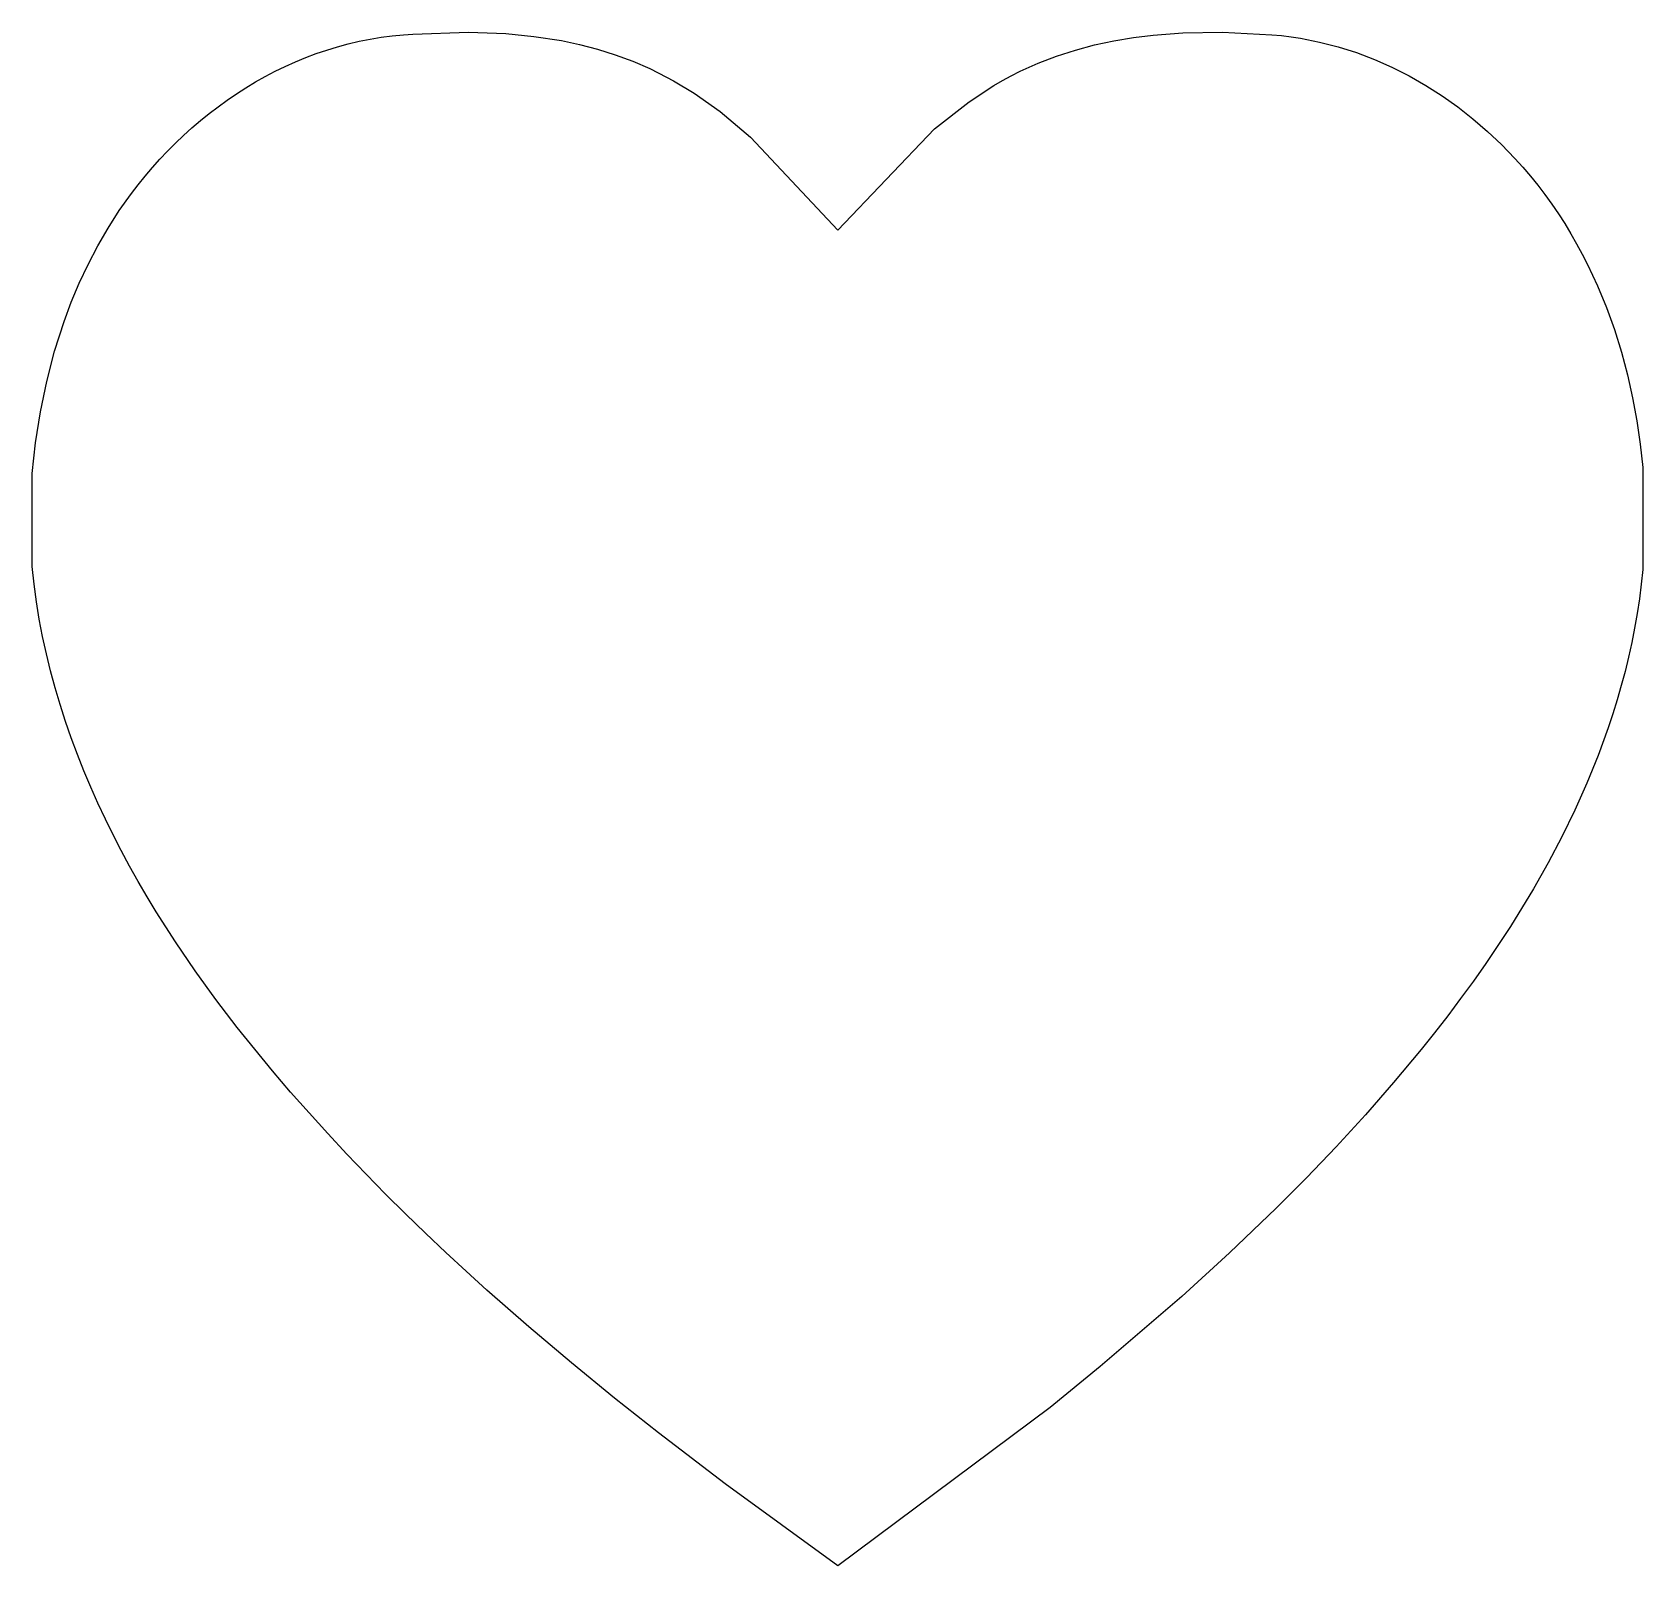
# Model space of a CAD drawing. Extents: x -32 to 32, y -31.5 to 29.5.
import ezdxf

# ---------------------------------------------------------------- set-up
doc = ezdxf.new("R2010")
doc.units = 0
doc.layers.add('254', color=253, linetype='CONTINUOUS')

msp = doc.modelspace()

# ---------------------------------------------------------------- linework, layer by layer
at = {"layer": '254'}
for p, q in [((-16.8787, 29.3809), (-14.6597, 29.4543)), ((-14.6597, 29.4543), (-13.1753, 29.3983)), ((13.7205, 29.4306), (15.3006, 29.4552)), ((15.3006, 29.4552), (17.2625, 29.3551)), ((-20.2968, 28.7475), (-19.8725, 28.8774)), ((-19.8725, 28.8774), (-19.4438, 28.9934)), ((-19.4438, 28.9934), (-19.0112, 29.0952)), ((-19.0112, 29.0952), (-18.5747, 29.1824)), ((-18.5747, 29.1824), (-18.1348, 29.2547)), ((-18.1348, 29.2547), (-17.6915, 29.3118)), ((-17.6915, 29.3118), (-17.2452, 29.3533)), ((-17.2452, 29.3533), (-16.8787, 29.3809)), ((-13.1753, 29.3983), (-12.068, 29.2905)), ((-12.068, 29.2905), (-10.9714, 29.1193)), ((-10.9714, 29.1193), (-10.2488, 28.9667)), ((-10.2488, 28.9667), (-9.5348, 28.7813)), ((9.4526, 28.7461), (10.2111, 28.9476)), ((10.2111, 28.9476), (10.9796, 29.1125)), ((10.9796, 29.1125), (11.7561, 29.2428)), ((11.7561, 29.2428), (12.5388, 29.3406)), ((12.5388, 29.3406), (13.7205, 29.4306)), ((17.2625, 29.3551), (17.6449, 29.3196)), ((17.6449, 29.3196), (18.0254, 29.2726)), ((18.0254, 29.2726), (18.4037, 29.2145)), ((18.4037, 29.2145), (19.1533, 29.0655)), ((19.1533, 29.0655), (19.8922, 28.8741)), ((19.8922, 28.8741), (20.6191, 28.642)), ((-21.9467, 28.0954), (-21.5419, 28.2776)), ((-21.5419, 28.2776), (-21.1318, 28.4473)), ((-21.1318, 28.4473), (-20.7167, 28.604)), ((-20.7167, 28.604), (-20.2968, 28.7475)), ((-9.5348, 28.7813), (-8.8308, 28.561)), ((-8.8308, 28.561), (-8.1384, 28.304)), ((-8.1384, 28.304), (-7.4591, 28.0084)), ((7.6117, 28.0697), (7.9726, 28.2257)), ((7.9726, 28.2257), (8.7058, 28.5062)), ((8.7058, 28.5062), (9.4526, 28.7461)), ((20.6191, 28.642), (21.3325, 28.3708)), ((21.3325, 28.3708), (22.031, 28.0621)), ((-23.1275, 27.4765), (-22.7398, 27.6945)), ((-22.7398, 27.6945), (-22.3461, 27.9009)), ((-22.3461, 27.9009), (-21.9467, 28.0954)), ((-7.4591, 28.0084), (-6.7944, 27.6724)), ((-6.7944, 27.6724), (-6.5135, 27.5212)), ((-6.5135, 27.5212), (-5.6972, 27.0312)), ((6.211, 27.3342), (6.5542, 27.5353)), ((6.5542, 27.5353), (6.9022, 27.7247)), ((6.9022, 27.7247), (7.2548, 27.9028)), ((7.2548, 27.9028), (7.6117, 28.0697)), ((22.031, 28.0621), (22.7132, 27.7175)), ((22.7132, 27.7175), (23.3776, 27.3386)), ((-24.2523, 26.7562), (-23.8839, 27.007)), ((-23.8839, 27.007), (-23.5089, 27.2472)), ((-23.5089, 27.2472), (-23.1275, 27.4765)), ((-5.6972, 27.0312), (-4.6649, 26.3012)), ((5.228, 26.6937), (6.211, 27.3342)), ((23.3776, 27.3386), (24.0229, 26.9271)), ((24.0229, 26.9271), (24.6476, 26.4845)), ((-24.9678, 26.2242), (-24.6136, 26.4952)), ((-24.6136, 26.4952), (-24.2523, 26.7562)), ((-4.6649, 26.3012), (-3.4533, 25.2861)), ((3.8508, 25.6101), (5.228, 26.6937)), ((24.6476, 26.4845), (25.2503, 26.0125)), ((-25.9848, 25.3548), (-25.6537, 25.6537)), ((-25.6537, 25.6537), (-25.3146, 25.9436)), ((-25.3146, 25.9436), (-24.9678, 26.2242)), ((0.0162, 21.5901), (3.8508, 25.6101)), ((25.2503, 26.0125), (25.8296, 25.5126)), ((-26.6224, 24.7316), (-26.3078, 25.0474)), ((-26.3078, 25.0474), (-25.9848, 25.3548)), ((-3.4533, 25.2861), (0.0162, 21.5901)), ((25.8296, 25.5126), (26.3841, 24.9866)), ((26.3841, 24.9866), (26.9123, 24.4359)), ((-27.2255, 24.0766), (-26.9284, 24.4079)), ((-26.9284, 24.4079), (-26.6224, 24.7316)), ((26.9123, 24.4359), (27.2279, 24.0886)), ((-27.7919, 23.3924), (-27.5134, 23.738)), ((-27.5134, 23.738), (-27.2255, 24.0766)), ((27.2279, 24.0886), (27.5328, 23.7332)), ((27.5328, 23.7332), (27.827, 23.37)), ((-28.54, 22.3654), (-28.0609, 23.0401)), ((-28.0609, 23.0401), (-27.7919, 23.3924)), ((27.827, 23.37), (28.1106, 22.9994)), ((28.1106, 22.9994), (28.3836, 22.6215)), ((28.3836, 22.6215), (28.6463, 22.2368)), ((-28.9857, 21.6709), (-28.54, 22.3654)), ((28.6463, 22.2368), (28.8985, 21.8454)), ((28.8985, 21.8454), (29.1405, 21.4478)), ((-29.3986, 20.958), (-28.9857, 21.6709)), ((29.1405, 21.4478), (29.3724, 21.0441)), ((-29.7794, 20.2281), (-29.3986, 20.958)), ((29.3724, 21.0441), (29.5941, 20.6347)), ((29.5941, 20.6347), (29.8058, 20.2198)), ((-30.1287, 19.4829), (-29.7794, 20.2281)), ((29.8058, 20.2198), (30.1996, 19.375)), ((-30.4471, 18.7236), (-30.1287, 19.4829)), ((30.1996, 19.375), (30.5542, 18.5119)), ((-30.7354, 17.9518), (-30.4471, 18.7236)), ((-31.1126, 16.7738), (-30.7354, 17.9518)), ((30.5542, 18.5119), (30.8705, 17.633)), ((30.8705, 17.633), (31.1491, 16.7406)), ((-31.4255, 15.576), (-31.1126, 16.7738)), ((31.1491, 16.7406), (31.3907, 15.837)), ((-31.6762, 14.3631), (-31.4255, 15.576)), ((31.3907, 15.837), (31.5959, 14.9245)), ((31.5959, 14.9245), (31.7654, 14.0056)), ((-31.867, 13.1401), (-31.6762, 14.3631)), ((31.7654, 14.0056), (31.8999, 13.0825)), ((-32, 11.9121), (-31.867, 13.1401)), ((31.8999, 13.0825), (32, 12.1576)), ((-32, 8.2188), (-32, 11.9121)), ((32, 12.1576), (32, 8.1056)), ((-31.9245, 7.5166), (-32, 8.2188)), ((32, 8.1056), (31.9394, 7.5177)), ((-31.83, 6.8188), (-31.9245, 7.5166)), ((31.9394, 7.5177), (31.865, 6.9326)), ((-31.7171, 6.1254), (-31.83, 6.8188)), ((31.865, 6.9326), (31.777, 6.3504)), ((-31.5861, 5.4366), (-31.7171, 6.1254)), ((31.6758, 5.7711), (31.5617, 5.1948)), ((31.777, 6.3504), (31.6758, 5.7711)), ((-31.4376, 4.7523), (-31.5861, 5.4366)), ((31.5617, 5.1948), (31.435, 4.6216)), ((-31.2721, 4.0728), (-31.4376, 4.7523)), ((31.435, 4.6216), (31.296, 4.0515)), ((-31.0901, 3.398), (-31.2721, 4.0728)), ((31.296, 4.0515), (31.1451, 3.4847)), ((-30.8919, 2.728), (-31.0901, 3.398)), ((31.1451, 3.4847), (30.9824, 2.9211)), ((-30.6781, 2.0629), (-30.8919, 2.728)), ((30.9824, 2.9211), (30.8085, 2.3608)), ((-30.4492, 1.4027), (-30.6781, 2.0629)), ((30.8085, 2.3608), (30.6235, 1.8039)), ((-30.2056, 0.7476), (-30.4492, 1.4027)), ((30.6235, 1.8039), (30.2216, 0.7006)), ((-29.9478, 0.0975), (-30.2056, 0.7476)), ((30.2216, 0.7006), (29.7794, -0.3882)), ((-29.6764, -0.5473), (-29.9478, 0.0975)), ((-29.3916, -1.1869), (-29.6764, -0.5473)), ((29.7794, -0.3882), (29.2993, -1.462)), ((-29.0942, -1.8212), (-29.3916, -1.1869)), ((-28.7844, -2.4501), (-29.0942, -1.8212)), ((29.2993, -1.462), (28.7838, -2.5204)), ((-28.4628, -3.0735), (-28.7844, -2.4501)), ((28.7838, -2.5204), (28.2354, -3.5627)), ((-28.13, -3.6914), (-28.4628, -3.0735)), ((-27.7862, -4.3037), (-28.13, -3.6914)), ((28.2354, -3.5627), (27.6567, -4.5884)), ((-27.4321, -4.9103), (-27.7862, -4.3037)), ((-27.068, -5.5112), (-27.4321, -4.9103)), ((27.6567, -4.5884), (26.7372, -6.0947)), ((-26.3122, -6.6953), (-27.068, -5.5112)), ((26.7372, -6.0947), (25.7634, -7.5606)), ((-25.5224, -7.8556), (-26.3122, -6.6953)), ((25.7634, -7.5606), (25.2678, -8.2596)), ((-24.7026, -8.9915), (-25.5224, -7.8556)), ((25.2678, -8.2596), (24.7624, -8.9506)), ((24.7624, -8.9506), (24.2476, -9.6339)), ((-23.8564, -10.1022), (-24.7026, -8.9915)), ((-23.1601, -10.969), (-23.8564, -10.1022)), ((24.2476, -9.6339), (23.7235, -10.3096)), ((23.7235, -10.3096), (23.1905, -10.9779)), ((-22.4512, -11.8241), (-23.1601, -10.969)), ((23.1905, -10.9779), (22.099, -12.2928)), ((-21.7301, -12.6678), (-22.4512, -11.8241)), ((-20.9973, -13.5005), (-21.7301, -12.6678)), ((22.099, -12.2928), (20.9751, -13.5799)), ((-20.2531, -14.3223), (-20.9973, -13.5005)), ((20.9751, -13.5799), (19.8211, -14.8405)), ((-19.4979, -15.1335), (-20.2531, -14.3223)), ((-18.7321, -15.9345), (-19.4979, -15.1335)), ((19.8211, -14.8405), (18.6393, -16.0758)), ((-17.956, -16.7255), (-18.7321, -15.9345)), ((18.6393, -16.0758), (17.4319, -17.2871)), ((-17.1701, -17.5067), (-17.956, -16.7255)), ((-16.3748, -18.2784), (-17.1701, -17.5067)), ((17.4319, -17.2871), (15.5777, -19.0618)), ((-15.5704, -19.0409), (-16.3748, -18.2784)), ((-14.7574, -19.7945), (-15.5704, -19.0409)), ((15.5777, -19.0618), (13.6785, -20.7898)), ((-13.936, -20.5394), (-14.7574, -19.7945)), ((-12.27, -22.0042), (-13.936, -20.5394)), ((13.6785, -20.7898), (10.4337, -23.5772)), ((-10.5755, -23.4377), (-12.27, -22.0042)), ((-8.8556, -24.8418), (-10.5755, -23.4377)), ((10.4337, -23.5772), (8.4513, -25.2013)), ((-7.1134, -26.2189), (-8.8556, -24.8418)), ((8.4513, -25.2013), (0.0167, -31.499)), ((-4.465, -28.2383), (-7.1134, -26.2189)), ((0.0167, -31.499), (-4.465, -28.2383))]:
    msp.add_line(p, q, dxfattribs=at)

doc.saveas('drawing.dxf')
